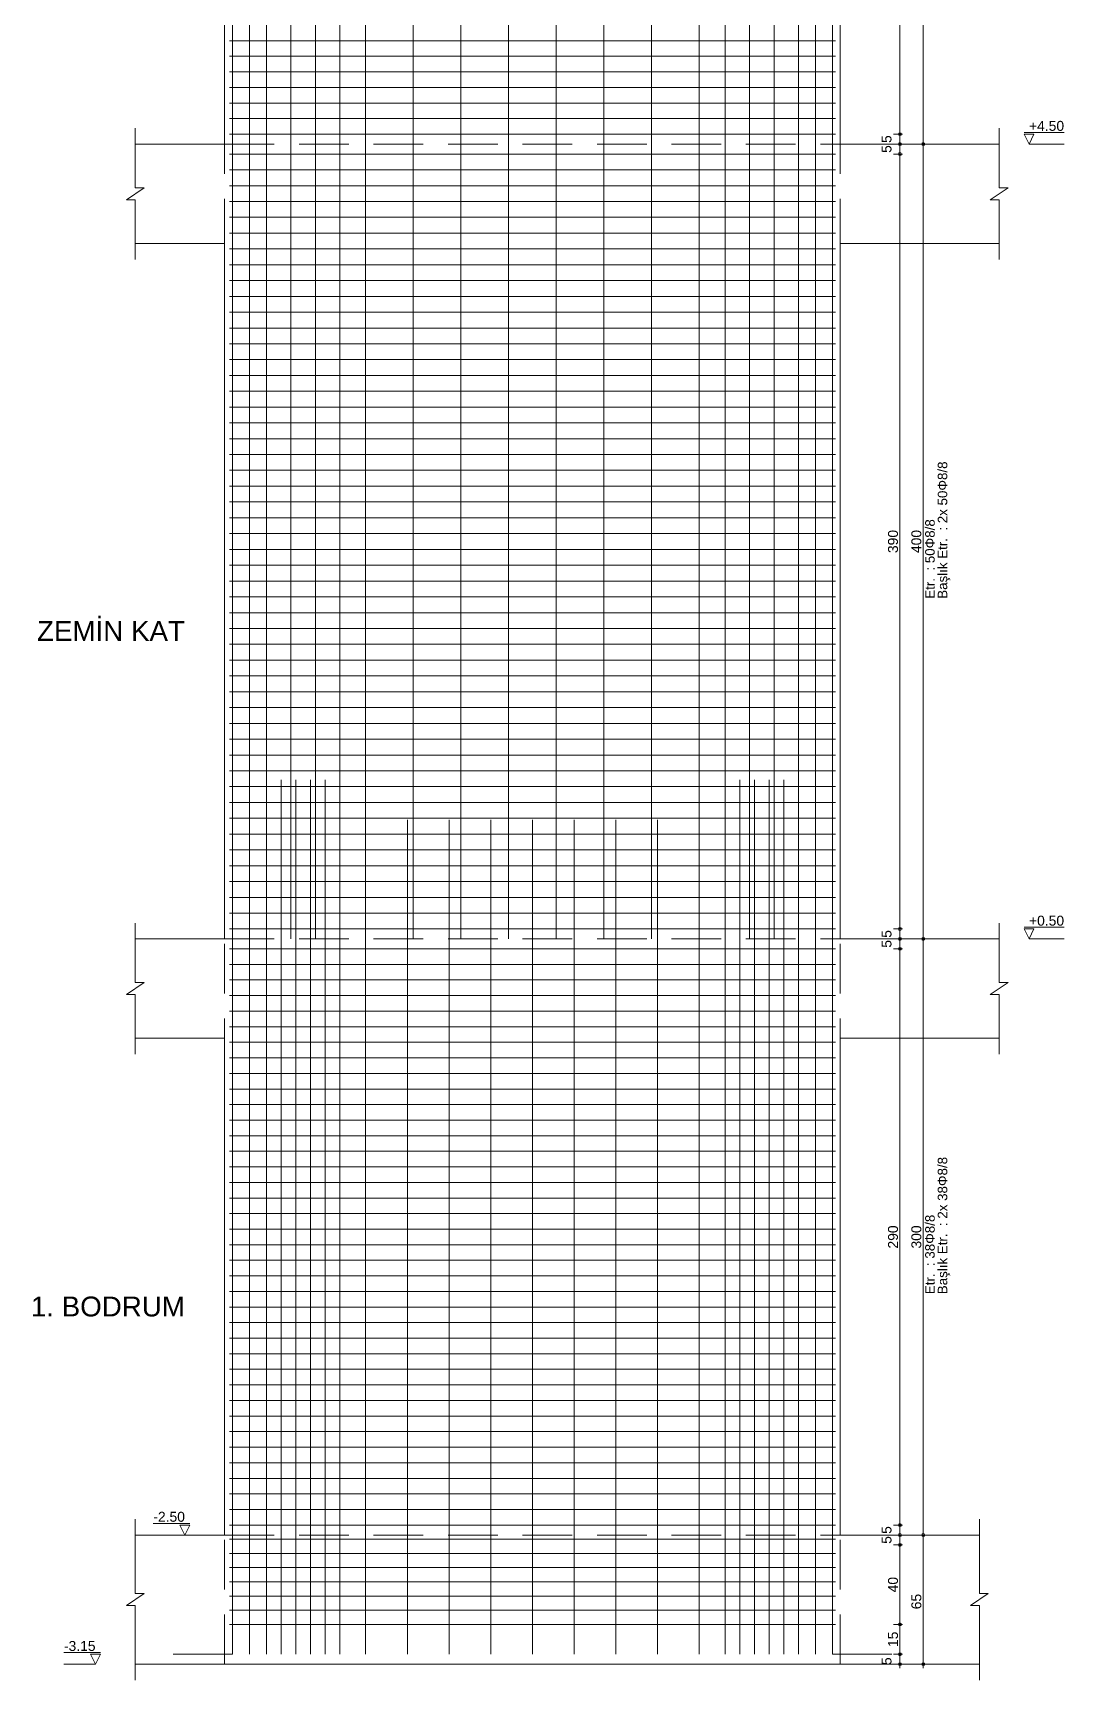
# Model space of a CAD drawing. Header units: millimetres. Extents: x 2232 to 85269, y -3593 to 5869.
# Drawn here: x 74251 to 75030, y -1580 to -337 of the extents above; entities that cross this region are included whole.
import ezdxf

# ---------------------------------------------------------------- set-up
doc = ezdxf.new("R2010")
doc.units = ezdxf.units.MM
doc.linetypes.add('DASHED2', pattern=[37.5, 25, -12.5])
for name, color, linetype in [('Donatı Çizgisi', 7, 'Continuous'), ('Panel', 7, 'Continuous'), ('Standart', 7, 'Continuous'), ('Ölçülendirme', 7, 'Continuous')]:
    doc.layers.add(name, color=color, linetype=linetype)
doc.styles.add('arial_1_18', font='arial.ttf', dxfattribs={"height": 0.2})

# ---------------------------------------------------------------- blocks, each defined once
blk = doc.blocks.new('IDE824Entity7256')
at = {"layer": 'Donatı Çizgisi', "color": 5, "linetype": 'Continuous', "lineweight": 5}
for points in [[(6289.43, 185.24), (6289.43, 1700.24)], [(6297.93, 185.24), (6297.93, 1700.24)], [(6306.43, 185.24), (6306.43, 1700.24)], [(6318.76, 545.24), (6318.76, 1700.24)], [(6331.09, 545.24), (6331.09, 1700.24)], [(6343.43, 185.24), (6343.43, 1700.24)], [(6356.43, 185.24), (6356.43, 1700.24)], [(6380.43, 545.24), (6380.43, 1700.24)], [(6404.43, 545.24), (6404.43, 1700.24)], [(6428.43, 545.24), (6428.43, 1700.24)], [(6452.43, 545.24), (6452.43, 1700.24)], [(6476.43, 545.24), (6476.43, 1700.24)], [(6500.43, 545.24), (6500.43, 1700.24)], [(6524.43, 185.24), (6524.43, 1700.24)], [(6537.43, 185.24), (6537.43, 1700.24)], [(6549.76, 545.24), (6549.76, 1700.24)], [(6562.09, 545.24), (6562.09, 1700.24)], [(6574.43, 185.24), (6574.43, 1700.24)], [(6582.93, 185.24), (6582.93, 1700.24)], [(6591.43, 185.24), (6591.43, 1700.24)], [(6313.83, 185.24), (6313.83, 625.24)], [(6321.23, 185.24), (6321.23, 625.24)], [(6328.63, 185.24), (6328.63, 625.24)], [(6336.03, 185.24), (6336.03, 625.24)], [(6544.83, 185.24), (6544.83, 625.24)], [(6552.23, 185.24), (6552.23, 625.24)], [(6559.63, 185.24), (6559.63, 625.24)], [(6567.03, 185.24), (6567.03, 625.24)], [(6377.43, 185.24), (6377.43, 605.24)], [(6398.43, 185.24), (6398.43, 605.24)], [(6419.43, 185.24), (6419.43, 605.24)], [(6440.43, 185.24), (6440.43, 605.24)], [(6461.43, 185.24), (6461.43, 605.24)], [(6482.43, 185.24), (6482.43, 605.24)], [(6503.43, 185.24), (6503.43, 605.24)], [(6259.43, 185.24), (6289.43, 185.24)], [(6591.43, 185.24), (6621.43, 185.24)]]:
    blk.add_lwpolyline(points, dxfattribs=at)
at = {"layer": 'Donatı Çizgisi', "color": 1, "linetype": 'Continuous', "lineweight": 5}
for points in [[(6287.93, 997.27), (6592.93, 997.27)], [(6287.93, 989.43), (6592.93, 989.43)], [(6287.93, 981.59), (6592.93, 981.59)], [(6287.93, 973.75), (6592.93, 973.75)], [(6287.93, 965.92), (6592.93, 965.92)], [(6287.93, 958.08), (6592.93, 958.08)], [(6287.93, 950.24), (6592.93, 950.24)], [(6287.93, 940.24), (6592.93, 940.24)], [(6287.93, 932.28), (6592.93, 932.28)], [(6287.93, 924.32), (6592.93, 924.32)], [(6287.93, 916.36), (6592.93, 916.36)], [(6287.93, 908.4), (6592.93, 908.4)], [(6287.93, 900.44), (6592.93, 900.44)], [(6287.93, 892.48), (6592.93, 892.48)], [(6287.93, 884.53), (6592.93, 884.53)], [(6287.93, 876.57), (6592.93, 876.57)], [(6287.93, 868.61), (6592.93, 868.61)], [(6287.93, 860.65), (6592.93, 860.65)], [(6287.93, 852.69), (6592.93, 852.69)], [(6287.93, 844.73), (6592.93, 844.73)], [(6287.93, 836.77), (6592.93, 836.77)], [(6287.93, 828.81), (6592.93, 828.81)], [(6287.93, 820.85), (6592.93, 820.85)], [(6287.93, 812.89), (6592.93, 812.89)], [(6287.93, 804.93), (6592.93, 804.93)], [(6287.93, 796.97), (6592.93, 796.97)], [(6287.93, 789.02), (6592.93, 789.02)], [(6287.93, 781.06), (6592.93, 781.06)], [(6287.93, 773.1), (6592.93, 773.1)], [(6287.93, 765.14), (6592.93, 765.14)], [(6287.93, 757.18), (6592.93, 757.18)], [(6287.93, 749.22), (6592.93, 749.22)], [(6287.93, 741.26), (6592.93, 741.26)], [(6287.93, 733.3), (6592.93, 733.3)], [(6287.93, 725.34), (6592.93, 725.34)], [(6287.93, 717.38), (6592.93, 717.38)], [(6287.93, 709.42), (6592.93, 709.42)], [(6287.93, 701.46), (6592.93, 701.46)], [(6287.93, 693.51), (6592.93, 693.51)], [(6287.93, 685.55), (6592.93, 685.55)], [(6287.93, 677.59), (6592.93, 677.59)], [(6287.93, 669.63), (6592.93, 669.63)], [(6287.93, 661.67), (6592.93, 661.67)], [(6287.93, 653.71), (6592.93, 653.71)], [(6287.93, 645.75), (6592.93, 645.75)], [(6287.93, 637.79), (6592.93, 637.79)], [(6287.93, 629.83), (6592.93, 629.83)], [(6287.93, 621.87), (6592.93, 621.87)], [(6287.93, 613.91), (6592.93, 613.91)], [(6287.93, 605.95), (6592.93, 605.95)], [(6287.93, 598), (6592.93, 598)], [(6287.93, 590.04), (6592.93, 590.04)], [(6287.93, 582.08), (6592.93, 582.08)], [(6287.93, 574.12), (6592.93, 574.12)], [(6287.93, 566.16), (6592.93, 566.16)], [(6287.93, 558.2), (6592.93, 558.2)], [(6287.93, 550.24), (6592.93, 550.24)], [(6287.93, 540.24), (6592.93, 540.24)], [(6287.93, 532.4), (6592.93, 532.4)], [(6287.93, 524.56), (6592.93, 524.56)], [(6287.93, 516.73), (6592.93, 516.73)], [(6287.93, 508.89), (6592.93, 508.89)], [(6287.93, 501.05), (6592.93, 501.05)], [(6287.93, 493.21), (6592.93, 493.21)], [(6287.93, 485.38), (6592.93, 485.38)], [(6287.93, 477.54), (6592.93, 477.54)], [(6287.93, 469.7), (6592.93, 469.7)], [(6287.93, 461.86), (6592.93, 461.86)], [(6287.93, 454.02), (6592.93, 454.02)], [(6287.93, 446.19), (6592.93, 446.19)], [(6287.93, 438.35), (6592.93, 438.35)], [(6287.93, 430.51), (6592.93, 430.51)], [(6287.93, 422.67), (6592.93, 422.67)], [(6287.93, 414.83), (6592.93, 414.83)], [(6287.93, 407), (6592.93, 407)], [(6287.93, 399.16), (6592.93, 399.16)], [(6287.93, 391.32), (6592.93, 391.32)], [(6287.93, 383.48), (6592.93, 383.48)], [(6287.93, 375.65), (6592.93, 375.65)], [(6287.93, 367.81), (6592.93, 367.81)], [(6287.93, 359.97), (6592.93, 359.97)], [(6287.93, 352.13), (6592.93, 352.13)], [(6287.93, 344.29), (6592.93, 344.29)], [(6287.93, 336.46), (6592.93, 336.46)], [(6287.93, 328.62), (6592.93, 328.62)], [(6287.93, 320.78), (6592.93, 320.78)], [(6287.93, 312.94), (6592.93, 312.94)], [(6287.93, 305.1), (6592.93, 305.1)], [(6287.93, 297.27), (6592.93, 297.27)], [(6287.93, 289.43), (6592.93, 289.43)], [(6287.93, 281.59), (6592.93, 281.59)], [(6287.93, 273.75), (6592.93, 273.75)], [(6287.93, 265.92), (6592.93, 265.92)], [(6287.93, 258.08), (6592.93, 258.08)], [(6287.93, 250.24), (6592.93, 250.24)], [(6287.93, 243.1), (6592.93, 243.1)], [(6287.93, 235.95), (6592.93, 235.95)], [(6287.93, 228.81), (6592.93, 228.81)], [(6287.93, 221.67), (6592.93, 221.67)], [(6287.93, 214.53), (6592.93, 214.53)], [(6287.93, 207.38), (6592.93, 207.38)], [(6287.93, 200.24), (6592.93, 200.24)]]:
    blk.add_lwpolyline(points, dxfattribs=at)
at = {"layer": 'Panel', "color": 1, "linetype": 'Continuous', "lineweight": 5}
for points in [[(6285.43, 945.24), (6285.43, 1195.24)], [(6595.43, 945.24), (6595.43, 1195.24)], [(6240.43, 923.24), (6240.43, 953.24)], [(6240.43, 945.24), (6285.43, 945.24)], [(6595.43, 945.24), (6675.43, 945.24)], [(6675.43, 923.24), (6675.43, 953.24)], [(6235.93, 917.24), (6244.93, 923.24)], [(6240.43, 923.24), (6244.93, 923.24)], [(6670.93, 917.24), (6679.93, 923.24)], [(6675.43, 923.24), (6679.93, 923.24)], [(6235.93, 917.24), (6240.43, 917.24)], [(6240.43, 887.24), (6240.43, 917.24)], [(6670.93, 917.24), (6675.43, 917.24)], [(6675.43, 887.24), (6675.43, 917.24)], [(6240.43, 895.24), (6285.43, 895.24)], [(6285.43, 545.24), (6285.43, 895.24)], [(6595.43, 545.24), (6595.43, 895.24)], [(6595.43, 895.24), (6675.43, 895.24)], [(6240.43, 523.24), (6240.43, 553.24)], [(6675.43, 523.24), (6675.43, 553.24)], [(6240.43, 545.24), (6285.43, 545.24)], [(6595.43, 545.24), (6675.43, 545.24)], [(6235.93, 517.24), (6244.93, 523.24)], [(6240.43, 523.24), (6244.93, 523.24)], [(6670.93, 517.24), (6679.93, 523.24)], [(6675.43, 523.24), (6679.93, 523.24)], [(6235.93, 517.24), (6240.43, 517.24)], [(6240.43, 487.24), (6240.43, 517.24)], [(6670.93, 517.24), (6675.43, 517.24)], [(6675.43, 487.24), (6675.43, 517.24)], [(6240.43, 495.24), (6285.43, 495.24)], [(6285.43, 245.24), (6285.43, 495.24)], [(6595.43, 245.24), (6595.43, 495.24)], [(6595.43, 495.24), (6675.43, 495.24)], [(6240.43, 215.74), (6240.43, 253.24)], [(6665.43, 215.74), (6665.43, 253.24)], [(6240.43, 245.24), (6285.43, 245.24)], [(6595.43, 245.24), (6665.43, 245.24)], [(6235.93, 209.74), (6244.93, 215.74)], [(6240.43, 215.74), (6244.93, 215.74)], [(6660.93, 209.74), (6669.93, 215.74)], [(6665.43, 215.74), (6669.93, 215.74)], [(6235.93, 209.74), (6240.43, 209.74)], [(6240.43, 172.24), (6240.43, 209.74)], [(6660.93, 209.74), (6665.43, 209.74)], [(6665.43, 172.24), (6665.43, 209.74)], [(6240.43, 180.24), (6665.43, 180.24)]]:
    blk.add_lwpolyline(points, dxfattribs=at)
at = {"layer": 'Panel', "color": 1, "linetype": 'DASHED2', "lineweight": 5}
for points in [[(6285.43, 945.24), (6595.43, 945.24)], [(6285.43, 545.24), (6595.43, 545.24)], [(6285.43, 245.24), (6595.43, 245.24)]]:
    blk.add_lwpolyline(points, dxfattribs=at)
at = {"layer": 'Ölçülendirme', "color": 1, "linetype": 'DASHED2', "lineweight": 5}
for points in [[(6285.43, 180.24), (6285.43, 1755.24)], [(6595.43, 180.24), (6595.43, 1755.24)]]:
    blk.add_lwpolyline(points, dxfattribs=at)
at = {"layer": 'Ölçülendirme', "color": 1, "linetype": 'Continuous', "lineweight": 5}
for points in [[(6625.43, 178.24), (6625.43, 1707.24)], [(6637.19, 178.24), (6637.19, 1707.24)], [(6622.18, 950.24), (6626.68, 950.24)], [(6622.18, 945.24), (6626.68, 945.24)], [(6633.94, 945.24), (6638.44, 945.24)], [(6687.93, 951.07), (6708.1, 951.07)], [(6690.43, 945.24), (6687.93, 950.24)], [(6687.93, 950.24), (6692.93, 950.24)], [(6692.93, 950.24), (6690.43, 945.24)], [(6708.1, 945.24), (6690.43, 945.24)], [(6622.18, 940.24), (6626.68, 940.24)], [(6622.18, 550.24), (6626.68, 550.24)], [(6687.93, 551.07), (6708.1, 551.07)], [(6690.43, 545.24), (6687.93, 550.24)], [(6687.93, 550.24), (6692.93, 550.24)], [(6692.93, 550.24), (6690.43, 545.24)], [(6622.18, 545.24), (6626.68, 545.24)], [(6622.18, 540.24), (6626.68, 540.24)], [(6633.94, 545.24), (6638.44, 545.24)], [(6708.1, 545.24), (6690.43, 545.24)], [(6267.93, 251.07), (6249.51, 251.07)], [(6265.43, 245.24), (6262.93, 250.24)], [(6262.93, 250.24), (6267.93, 250.24)], [(6267.93, 250.24), (6265.43, 245.24)], [(6622.18, 250.24), (6626.68, 250.24)], [(6249.51, 245.24), (6265.43, 245.24)], [(6622.18, 245.24), (6626.68, 245.24)], [(6633.94, 245.24), (6638.44, 245.24)], [(6622.18, 240.24), (6626.68, 240.24)], [(6622.18, 200.24), (6626.68, 200.24)], [(6222.93, 186.07), (6204.51, 186.07)], [(6220.43, 180.24), (6217.93, 185.24)], [(6217.93, 185.24), (6222.93, 185.24)], [(6222.93, 185.24), (6220.43, 180.24)], [(6622.18, 185.24), (6626.68, 185.24)], [(6204.51, 180.24), (6220.43, 180.24)], [(6622.18, 180.24), (6626.68, 180.24)], [(6633.94, 180.24), (6638.44, 180.24)]]:
    blk.add_lwpolyline(points, dxfattribs=at)
for centre in [(6625.43, 950.24), (6625.43, 950.24), (6625.43, 945.24), (6625.43, 945.24), (6637.19, 945.24), (6637.19, 945.24), (6625.43, 940.24), (6625.43, 940.24), (6625.43, 550.24), (6625.43, 550.24), (6625.43, 545.24), (6625.43, 545.24), (6625.43, 540.24), (6625.43, 540.24), (6637.19, 545.24), (6637.19, 545.24), (6625.43, 250.24), (6625.43, 250.24), (6625.43, 245.24), (6625.43, 245.24), (6625.43, 240.24), (6625.43, 240.24), (6637.19, 245.24), (6637.19, 245.24), (6625.43, 200.24), (6625.43, 200.24), (6625.43, 185.24), (6625.43, 185.24), (6625.43, 180.24), (6637.19, 180.24)]:
    blk.add_circle(centre, 0.75, dxfattribs=at)
at = {"layer": 'Panel', "color": 1, "linetype": 'Continuous', "lineweight": 5, "style": 'arial_1_18'}
for s, p in [('ZEMİN KAT', (6190.93, 695.24)), ('1. BODRUM', (6187.84, 355.24))]:
    blk.add_text(s, height=10, dxfattribs=at).set_placement(p)
at = {"layer": 'Ölçülendirme', "color": 1, "linetype": 'Continuous', "lineweight": 5, "style": 'arial_1_18'}
for s, p in [('+4.50', (6690.43, 951.91)), ('+0.50', (6690.43, 551.91)), ('-2.50', (6249.51, 251.91)), ('-3.15', (6204.51, 186.91))]:
    blk.add_text(s, height=5, dxfattribs=at).set_placement(p)
for s, p in [('5', (6621.18, 945.8)), ('5', (6621.18, 940.8)), ('390', (6624.43, 739.41)), ('400', (6636.19, 739.41)), ('5', (6621.18, 545.8)), ('5', (6621.18, 540.8)), ('290', (6624.43, 389.41)), ('300', (6636.19, 389.41)), ('5', (6621.18, 245.8)), ('5', (6621.18, 240.8)), ('40', (6624.43, 216.36)), ('65', (6636.19, 207.86)), ('15', (6624.43, 188.86)), ('5', (6621.18, 179.8))]:
    blk.add_text(s, height=5, rotation=90, dxfattribs=at).set_placement(p)
at = {"layer": 'Ölçülendirme', "color": 5, "linetype": 'Continuous', "lineweight": 5, "style": 'arial_1_18'}
for s, p in [('Başlık Etr.  : 2x 50Φ8/8', (6649.28, 716.44)), ('Etr.  : 50Φ8/8', (6642.95, 716.44)), ('Başlık Etr.  : 2x 38Φ8/8', (6649.28, 366.44)), ('Etr.  : 38Φ8/8', (6642.95, 366.44))]:
    blk.add_text(s, height=4.8, rotation=90, dxfattribs=at).set_placement(p)

msp = doc.modelspace()

# ---------------------------------------------------------------- block references
at = {"layer": 'Standart', "xscale": 1.5, "yscale": 1.5, "zscale": 1.5}
msp.add_blockref('IDE824Entity7256', (64968, -1838.7), dxfattribs=at)

doc.saveas('drawing.dxf')
